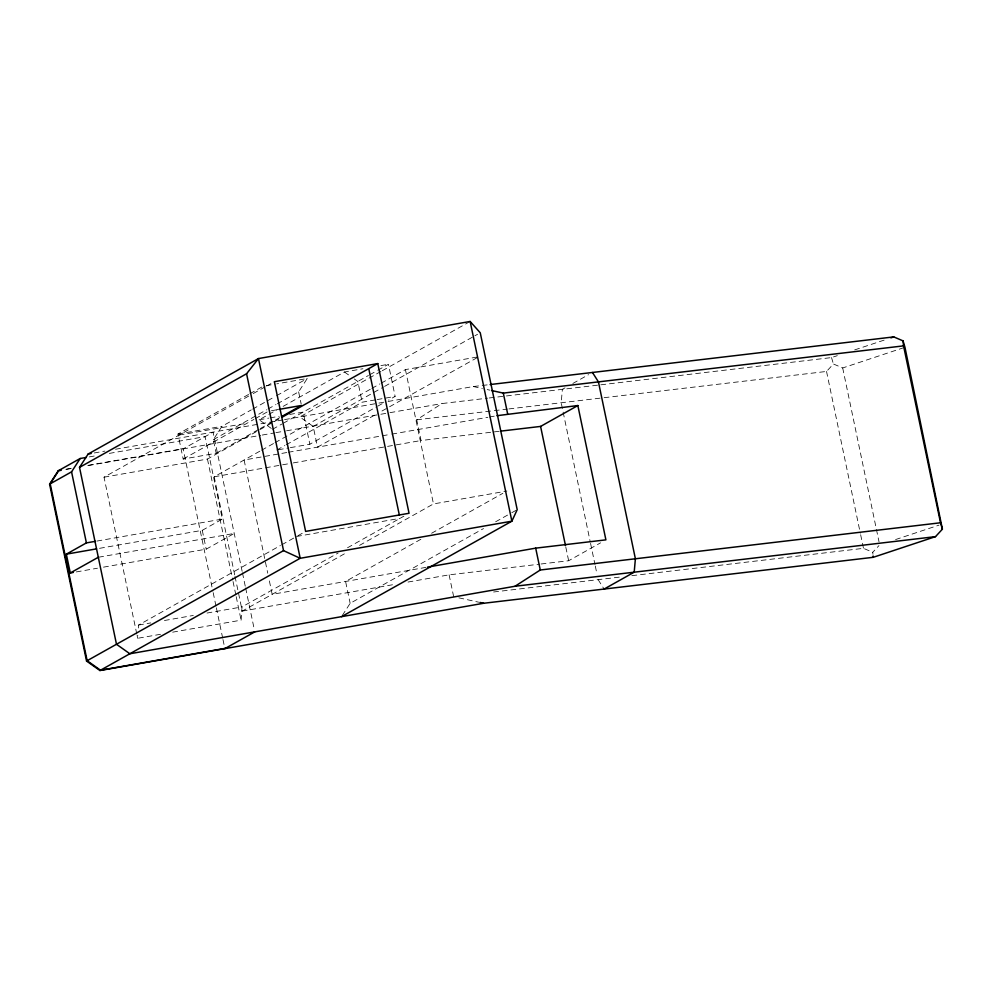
<?xml version="1.0" encoding="UTF-8"?>
<svg xmlns="http://www.w3.org/2000/svg" width="992" height="992" viewBox="0 0 992 992"><rect width="100%" height="100%" fill="white"/><g stroke="black" fill="none" stroke-linecap="round" stroke-linejoin="round"><path stroke-width="0.74" stroke-dasharray="4.96 3.72" d="M160.493 634.297L137.677 638.29L137.876 635.351M138.372 627.986L138.57 625.047L280.438 545.526M172.67 632.164L241.106 620.161L241.998 606.918L338.111 553.04M248.595 394.444L177.965 434.037L183.185 459.048L216.182 453.27L213.33 439.667L221.948 426.324L251.261 409.894M277.301 403.806L298.629 391.852L307.235 378.51L276.756 383.854M342.327 615.449L350.151 603.322L483.526 528.562M604.128 397.693L826.534 371.442L833.416 363.99L842.692 367.958L904.952 347.287M872.96 554.28L872.762 552.296L878.949 545.612M499.212 431.297L421.042 440.522L416.714 419.802L441.936 403.558L487.667 398.164M249.934 393.7L261.925 386.967M136.784 634.012L104.024 477.189L251.856 394.32M253.208 393.564L265.323 386.781M266.612 386.049L274.35 381.709M252.6 409.138L275.255 396.44M276.582 395.696L307.235 378.51M213.33 439.667L266.637 409.783M267.976 409.039L275.974 404.55M183.185 459.048L253.915 419.405M255.229 418.661L267.158 411.978M271.312 428.432L259.148 419.802L277.81 409.349M283.142 406.36L344.447 372L362.936 368.751M216.182 453.27L258.912 429.313M260.239 428.569L280.277 417.334M104.024 477.189L207.452 459.06L273.222 422.195M274.561 421.439L282.608 416.925M272.527 429.288L281.864 424.055M283.191 423.311L368.441 375.497M369.768 374.74L376.439 371.008M377.766 370.264L388.43 364.287L395.138 396.416L388.48 400.148M380.928 371.479L299.82 416.938L313.199 426.424L317.527 447.144L378.014 413.242M382.28 370.723L468.794 322.226M234.695 574.876L214.198 476.78L260.251 450.963M261.59 450.219L273.693 443.436M275.032 442.68L370.475 389.186M371.814 388.43L379.874 383.916M381.226 383.16L405.418 369.594L478.826 356.736L379.353 412.486M313.199 426.424L383.247 387.153M384.598 386.396L473.506 336.561M474.858 335.804L477.549 334.292M276.855 450.008L284.853 445.532M286.192 444.776L362.154 402.206L375.646 399.838M290.358 447.64L309.851 444.23L376.489 406.881M377.816 406.125L383.148 403.136M99.56 548.328L202.269 530.323L222.344 519.076L205.108 436.604L109.12 453.431M103.503 567.151L206.212 549.159L234.224 533.448L98.307 557.268M281.79 544.769L293.905 537.974M297.885 535.742L305.623 531.402M564.994 387.872L562.377 389.348L561.187 402.752L590.24 541.855M572.843 383.47L588.554 374.666M347.535 547.758L403.893 516.175M235.005 576.389L242.259 611.097L347.448 552.135M359.55 545.352L433.479 503.924L506.887 491.052M420.856 539.276L345.588 581.461L350.151 603.322M431.607 533.25L502.845 493.309M495.653 521.767L510.471 513.459M511.81 512.703L515.852 510.434M541.062 563.989L568.652 560.74L600.582 542.835M600.83 384.809L831.532 357.579L837.322 355.657M854.695 349.891L885.1 339.797M895.578 539.561L939.015 525.14M266.253 385.702L275.255 384.127M380.928 365.602L388.43 364.287M271.486 410.713L277.475 409.659M177.965 434.037L221.948 426.324M259.148 419.802L268.77 418.116M270.146 417.88L279.149 416.305M289.639 414.458L303.143 412.089L309.851 444.23M377.146 399.578L395.138 396.416M179.18 435.054L247.281 423.125M94.228 452.972L104.892 451.1M115.543 449.24L283.08 419.876M284.58 419.604L377.444 403.335M378.956 403.074L386.57 401.735M388.095 401.462L473.32 386.533L488.597 384.722M89.317 456.903L95.406 455.836M66.427 469.142L72.515 468.075M87.755 465.409L183.743 448.582M65.832 469.476L71.92 468.41M88.685 465.471L260.722 435.314M262.235 435.054L274.4 432.921M275.925 432.648L285.051 431.049M286.576 430.788L379.353 414.52M380.866 414.259L388.467 412.92M389.992 412.66L441.936 403.558M278.355 449.748L288.858 447.913M286.762 452.538L244.106 460.015L267.753 573.202M288.288 452.278L390.34 434.384M391.865 434.112L487.828 417.297M489.354 417.024L495.454 415.958M214.198 476.78L291.76 463.19M293.285 462.917L386.062 446.66M387.587 446.388L421.042 440.522M96.98 541.049L222.344 519.076M76.31 571.925L97.452 568.218M296.596 536.474L400.024 518.345M426.027 567.362L272.168 594.332L269.03 579.241M138.57 625.047L150.747 622.914M164.436 620.508L193.328 615.449M207.018 613.044L241.998 606.918M242.259 611.097L394.345 584.449M408.034 582.044L449.103 574.852L539.536 564.175M489.192 397.978L599.28 384.983M416.714 419.802L507.396 409.101M508.933 408.927L602.603 397.866M493.632 591.988L621.153 576.935M631.879 575.67L863.486 548.34L872.762 552.296M473.32 386.533L482.36 388.517M487.208 389.571L489.862 390.154M458.874 597.841L478.652 602.181M344.447 372L349.308 375.447M354.181 378.894L357.827 381.486L362.154 402.206M598.139 579.65L604.091 589.062M831.532 357.579L833.317 363.618M842.692 367.958L879.024 541.83M826.534 371.442L860.324 533.225M860.647 534.738L863.486 548.34M590.562 543.368L594.977 564.535M595.299 566.048L596.874 573.612M565.812 547.15L568.652 560.74M449.103 574.852L453.666 596.7M405.418 369.594L433.479 503.924M298.629 391.852L301.159 403.942M242.135 571.305L213.069 432.152L183.148 448.917L212.858 591.145M242.457 572.806L245.297 586.446M245.632 587.958L254.473 630.354M207.452 459.06L232.723 580.022M233.046 581.535L235.885 595.138M236.195 596.651L241.106 620.161M202.269 530.323L206.212 549.159M213.181 592.658L216.02 606.273M216.343 607.786L222.667 638.042M222.977 639.555L224.874 648.632M137.082 635.438L137.677 638.29"/><path stroke-width="1.49" d="M490.122 384.549L893.78 336.908L903.055 340.876L904.952 347.287L942.4 529.182L935.506 536.635L873.258 557.306L483.65 603.272L99.932 670.53L86.552 661.044L49.6 484.158L58.218 470.816L80.166 458.502L86.267 457.436M58.801 470.481L50.195 483.823L87.147 660.722L100.527 670.208L225.469 648.309M49.6 484.158L71.56 471.845L80.166 458.502M935.506 536.635L515.046 586.247L129.865 653.765L116.486 644.279L79.521 467.381L88.139 454.038L258.466 358.571L470.146 321.47L480.252 332.791L517.204 509.677L511.872 521.184L341.533 616.664M79.521 467.381L246.574 373.748L258.466 358.571L300.192 558.285L99.932 670.53M515.046 586.247L540.268 570.003L940.515 522.772L942.4 529.182M281.604 416.59L301.469 405.455L278.975 409.398M282.608 416.925L377.778 363.58L409.051 513.273L305.623 531.402L274.35 381.709L377.778 363.58M73.296 572.446L70.271 572.979L66.34 554.156L86.403 542.897L95.468 541.31M70.271 572.979L98.307 557.268M86.552 661.044L283.538 550.634L300.192 558.285L511.872 521.184L470.146 321.47M500.749 431.123L540.59 426.424L577.84 405.542L605.901 539.859L535.692 548.142L427.54 567.102M224.874 648.632L254.795 631.867M604.091 589.062L634.198 572.186L635.388 558.769L598.436 381.883L592.472 372.471M890.89 337.875L893.78 336.908M88.139 454.038L91.177 453.505M58.218 470.816L61.256 470.282M496.967 415.698L577.84 405.542M66.34 554.156L96.546 548.861M491.623 390.538L503.304 393.105L903.551 345.873L940.515 522.772M479.905 602.454L483.65 603.272M540.59 426.424L565.502 545.65M503.304 393.105L507.631 413.825M535.692 548.142L540.268 570.003M368.751 368.652L399.392 515.319M246.574 373.748L283.538 550.634M71.56 471.845L86.403 542.897M903.055 340.876L903.551 345.873M873.134 556.016L873.258 557.306"/></g></svg>
